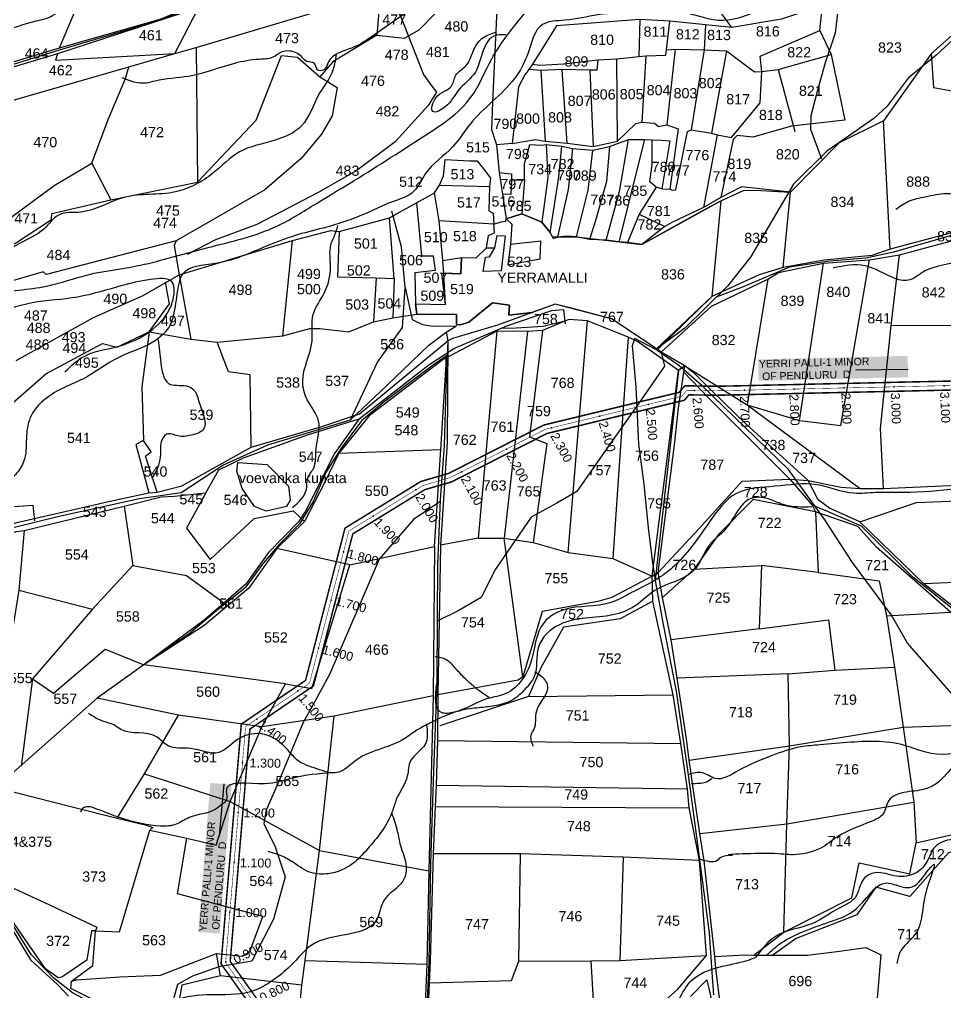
# Model space of a CAD drawing. Header units: inches. Extents: x 203261 to 228925, y 1594290 to 1605484.
# Drawn here: x 206068 to 207923, y 1597975 to 1599925 of the extents above; entities that cross this region are included whole.
import ezdxf
from ezdxf.enums import TextEntityAlignment as Align

# ---------------------------------------------------------------- set-up
doc = ezdxf.new("R2010")
doc.units = ezdxf.units.IN
doc.header["$MEASUREMENT"] = 0
doc.linetypes.add('HIDDEN2', pattern=[0.1875, 0.125, -0.0625])
for name, color, linetype in [('CANAL1', 7, 'Continuous'), ('CSMark', 72, 'Continuous'), ('PLOT NO', 7, 'Continuous'), ('PLOTS', 7, 'Continuous'), ('RE REMARKS', 7, 'Continuous'), ('ROADS', 1, 'Continuous'), ('STREAMS', 4, 'Continuous'), ('STRUCTURE', 5, 'Continuous')]:
    doc.layers.add(name, color=color, linetype=linetype)
doc.styles.add('FONT1', font='Arial')
doc.styles.get("Standard").update_dxf_attribs({"font": 'arial.ttf'})
doc.dimstyles.get("Standard").update_dxf_attribs({"dimtxt": 0.18, "dimasz": 0.18, "dimexe": 0.18, "dimexo": 0.0625, "dimgap": 0.09, "dimtad": 0, "dimtih": 1, "dimtoh": 1, "dimdec": 4, "dimzin": 0, "dimdsep": 46, "dimtxsty": 'Standard', "dimcen": 0.09, "dimadec": 0, "dimazin": 0, "dimtfac": 1, "dimtdec": 4, "dimtofl": 0, "dimtmove": 0, "dimatfit": 3, "dimfxl": 1, "dimtolj": 1, "dimtzin": 0, "dimarcsym": 0})

# ---------------------------------------------------------------- blocks, each defined once
blk = doc.blocks.new('JJJJ')
at = {"layer": 'STRUCTURE', "color": 5, "insert": (206594.9, 1597373), "char_height": 15, "width": 296.661, "attachment_point": 1, "rotation": 85.965, "bg_fill": 1, "box_fill_scale": 1.1, "bg_fill_color": 7, "bg_fill_true_color": 16777215, "bg_fill_transparency": 0}
blk.add_mtext('{\\f@Arial Unicode MS|b0|i0|c0|p34;\\C1;YERRI PALLI-1 MINOR \\P OF PENDLURU  D\\Ftxt|c0; }', dxfattribs=at)
at = {"layer": 'RE REMARKS', "color": 1}
blk.add_leader([(206641.5, 1597668.9), (206633.2, 1597564.2)], dimstyle='Standard', override={"dimasz": 50}, dxfattribs=at)

msp = doc.modelspace()

# ---------------------------------------------------------------- linework, layer by layer
at = {"layer": 'CANAL1', "color": 200, "linetype": 'ByBlock', "ltscale": 40, "const_width": 3}
for points in [[(206539.2, 1597183.7), (206554.1, 1597261.2), (206602.8, 1597848.5), (206471.8, 1598032.5), (206512.4, 1598513), (206641.1, 1598600.5), (206720.2, 1598905.8), (206872.3, 1598999.3), (206927.7, 1599015.4), (207118.9, 1599112.5), (207390, 1599178), (207400.8, 1599191.1), (207464, 1599190), (208046.8, 1599203)], [(206556.8, 1597180.3), (206571.9, 1597258.8), (206621.2, 1597853.5), (206490.2, 1598037.5), (206529.6, 1598503), (206656.9, 1598589.5), (206735.8, 1598894.2), (206879.7, 1598982.7), (206934.3, 1598998.6), (207125.1, 1599095.5), (207400, 1599162), (207409.2, 1599172.9), (207464, 1599172), (208047.2, 1599185)]]:
    msp.add_lwpolyline(points, dxfattribs=at)
at = {"layer": 'CANAL1', "color": 1, "linetype": 'HIDDEN2', "ltscale": 28, "const_width": 1}
msp.add_lwpolyline([(206548, 1597182), (206563, 1597260), (206612, 1597851), (206481, 1598035), (206521, 1598508), (206649, 1598595), (206728, 1598900), (206876, 1598991), (206931, 1599007), (207122, 1599104), (207395, 1599170), (207405, 1599182), (207464, 1599181), (208047, 1599194)], dxfattribs=at)
at = {"layer": 'CSMark', "color": 3, "linetype": 'Continuous'}
for p in [(207720.4, 1599186.7), (207820.3, 1599188.9), (207920.3, 1599191.2), (207420.4, 1599181.7), (207520.4, 1599182.3), (207620.4, 1599184.5), (207328, 1599153.8), (207230.8, 1599130.3), (207133.6, 1599106.8), (207043.5, 1599064.1), (206954.3, 1599018.8), (206861.9, 1598982.3), (206776.7, 1598929.9), (206717.3, 1598858.5), (206692.2, 1598761.7), (206667.1, 1598664.9), (206626, 1598579.4), (206543.3, 1598523.2), (206514.8, 1598435.2), (206506.4, 1598335.6), (206498, 1598236), (206489.6, 1598136.3), (206481.1, 1598036.7)]:
    msp.add_point(p, dxfattribs=at)
at = {"layer": 'PLOT NO'}
msp.add_lwpolyline([(206982.8, 1599447.6), (207003.4, 1599467.6), (207007.5, 1599492.3), (207019.6, 1599497.8), (207018.4, 1599514.7), (207033, 1599519.8), (207042.5, 1599521), (207042.9, 1599525.7), (207074.3, 1599535.8), (207114.4, 1599519.2), (207131.3, 1599498.5), (207137.2, 1599486), (207146, 1599488.8), (207184.3, 1599489.3), (207314.8, 1599474.5), (207473.1, 1599561.5), (207454.9, 1599369.7), (207344.3, 1599264.8), (207254, 1599325.2), (207141.1, 1599354.7), (207094.6, 1599337.8), (207048.5, 1599332.4), (207049.5, 1599352.3), (207015.4, 1599357.3), (206968.5, 1599318.4), (206951.9, 1599313), (206943.4, 1599313.7), (206943.8, 1599333.6), (206943.8, 1599333.6), (206864, 1599334.4), (206861.1, 1599355.6), (206921.8, 1599354), (206914.2, 1599417), (206952.1, 1599415.6), (206953.7, 1599448.2), (206982.8, 1599447.6)], dxfattribs=at)
at = {"layer": 'PLOTS'}
for points in [[(205942.3, 1600333), (205835.2, 1600129.9), (205820.2, 1600107.7), (205742.3, 1599965.6), (205666.4, 1599826.4), (205661.8, 1599815.4), (205607.5, 1599722.2), (205609.3, 1599669.5), (205725.5, 1599709.7), (205874.3, 1599746.7), (205980.3, 1599781.3), (206046.9, 1599837.7), (206148, 1599868.6), (206350, 1599926), (206399.9, 1599946.5), (206434.2, 1599958.3), (206660.1, 1600019.1), (206742.4, 1600042.9)], [(208208, 1600295.3), (208091.8, 1600168.1), (207951.7, 1600014), (207848.7, 1599961.2), (207704.6, 1599956.5), (207676.9, 1599953.1), (207594.7, 1599925.7), (207495.2, 1599909.3), (207442.2, 1599914.5), (207370.9, 1599921.8), (207310.9, 1599925.2), (207144, 1599912.4), (207095.9, 1599835.5), (207088.7, 1599824.9), (207080.2, 1599813.9), (207068, 1599790.1), (207055, 1599676.3), (207023.4, 1599673.8)], [(206148, 1599868.6), (206223.1, 1600045.2), (206237.1, 1600082.6), (206291.8, 1600139), (206328.4, 1600214.5)], [(206755.4, 1600030.1), (206660, 1600005.8), (206426.6, 1599948.8), (206144.3, 1599856.6), (206044.1, 1599826.2), (205983.7, 1599774.6), (205927.5, 1599753.3)], [(207495.2, 1599909.3), (207400.9, 1600038.3)], [(206791.2, 1599980.4), (206784.2, 1599893.6), (206839.2, 1599887.7), (206868.5, 1599904.6), (206933.3, 1599971.3), (206897.7, 1599994), (206887.3, 1599967.2), (206874.6, 1599964.4)], [(207025.7, 1599986.7), (207023.4, 1599931.1), (207015.8, 1599759.6), (207013.9, 1599704.6), (207023.4, 1599673.8), (207028.8, 1599618.3), (207035.8, 1599575.2), (207042.9, 1599525.7), (207054.3, 1599514.7), (207051.6, 1599474.1), (207046.7, 1599433.7), (207111.5, 1599445.3), (207112.5, 1599480.7), (207051.6, 1599474.1)], [(206043.8, 1599760.2), (206287.3, 1599830.5), (206379.1, 1599856.9), (206422.3, 1599869), (206687.2, 1599948.1), (206791.2, 1599980.4)], [(206144.3, 1599856.6), (206140.5, 1599843.6), (206379.1, 1599856.9), (206426.6, 1599948.8)], [(207055, 1599676.3), (207102.1, 1599684.4), (207121, 1599681.5), (207165, 1599677.4), (207217.4, 1599670.7), (207266, 1599681.5), (207303.1, 1599716.8), (207314.8, 1599719.2), (207340.5, 1599717.4), (207348.3, 1599711), (207364.8, 1599714.1), (207387.9, 1599706.1), (207370.7, 1599585.4), (207376.1, 1599582.8), (207382.8, 1599583.5), (207406.1, 1599700.7), (207413.8, 1599704.2), (207454.4, 1599697.1), (207465.5, 1599694.2), (207494.3, 1599688.4), (207552.3, 1599757.9), (207555.4, 1599820.7), (207552.3, 1599851.4), (207671.5, 1599903.1), (207676.9, 1599953.1)], [(207095.9, 1599835.5), (207110.3, 1599833.3), (207158.3, 1599836.1), (207226.6, 1599844.1), (207265.1, 1599846.2), (207308.8, 1599850.7), (207322.9, 1599852.3), (207362.7, 1599853.5), (207364, 1599864.6), (207370.9, 1599921.8)], [(207310.9, 1599925.2), (207308.8, 1599850.7)], [(207442.2, 1599914.5), (207439.7, 1599864.1), (207413.8, 1599704.2)], [(206784.2, 1599893.6), (206695.5, 1599840.3), (206670, 1599810.3)], [(207937.5, 1599894.7), (207894.3, 1599856), (207799.2, 1599721.9), (207710.3, 1599678.1), (207612.7, 1599579), (207514.4, 1599590), (207473.1, 1599568.4), (207438.7, 1599548.6), (207375.3, 1599518.4), (207361.2, 1599510.5), (207314.8, 1599474.5), (207286.3, 1599478.5), (207269.1, 1599479.2), (207243.7, 1599482.6), (207210.1, 1599484.3), (207184.3, 1599489.3), (207165.1, 1599491.2), (207146, 1599488.8), (207135.6, 1599489.7), (207131.3, 1599498.5), (207114.4, 1599519.2), (207074.3, 1599535.8), (207042.9, 1599525.7)], [(207671.5, 1599903.1), (207694.2, 1599855), (207721.4, 1599723.2), (207615, 1599711.6), (207537.4, 1599689.3), (207505.6, 1599692.6), (207497.8, 1599684.6), (207473.1, 1599568.4)], [(206422.3, 1599869), (206425, 1599599.2)], [(206212.8, 1599636.9), (206251.2, 1599563.6), (206425, 1599599.2), (206542.4, 1599723.1), (206592.8, 1599853.2), (206624.9, 1599849.3), (206670, 1599810.3), (206704.5, 1599788.6), (206694.8, 1599732.3), (206673.1, 1599695), (206632.2, 1599646.6), (206559.5, 1599584), (206382, 1599481.5), (206121.5, 1599414.3), (206115.2, 1599419.5), (205950.3, 1599371.5), (205935, 1599387.5), (205929.3, 1599406.4), (205958.7, 1599496.9), (205946.3, 1599501.5)], [(207322.9, 1599852.3), (207314.8, 1599719.2)], [(207364, 1599864.6), (207381.6, 1599865.5), (207439.7, 1599864.1), (207484.2, 1599862), (207540.9, 1599820.5), (207555.4, 1599820.7), (207587.9, 1599824.6), (207694.2, 1599855)], [(207381.6, 1599865.5), (207364.8, 1599714.1)], [(207484.2, 1599862), (207454.4, 1599697.1)], [(207894.3, 1599856), (207899.1, 1599788.7), (207936, 1599782.1), (207945.4, 1599500.5)], [(205932.7, 1599441.4), (206137.4, 1599592.5), (206212.8, 1599636.9), (206245.8, 1599724.4), (206280.5, 1599806.8), (206287.3, 1599830.5)], [(207226.6, 1599844.1), (207224.4, 1599823.9), (207210.6, 1599823.9), (207155.4, 1599824.9), (207112.4, 1599823.2), (207088.7, 1599824.9)], [(207266, 1599681.5), (207265.1, 1599846.2)], [(207112.4, 1599823.2), (207121, 1599681.5)], [(207165, 1599677.4), (207155.4, 1599824.9)], [(207210.6, 1599823.9), (207217.4, 1599670.7)], [(207587.9, 1599824.6), (207621.5, 1599700.8)], [(207812.2, 1599464.7), (207799.2, 1599721.9)], [(207465.5, 1599694.2), (207438.7, 1599548.6)], [(207054, 1599603.5), (207079.5, 1599604.1), (207079.9, 1599635.8), (207090.6, 1599674.5), (207113.4, 1599673.5), (207123.4, 1599674.8), (207154.5, 1599671.4), (207176, 1599666.7), (207216.7, 1599663.3), (207249.9, 1599670.8), (207288, 1599684.6), (207320.5, 1599684.3), (207335.8, 1599684.2), (207354, 1599683.5), (207371.2, 1599682.2), (207354.7, 1599585.6), (207370.7, 1599585.4)], [(207123.4, 1599674.8), (207126.6, 1599608.6), (207114.4, 1599519.2)], [(207243.7, 1599482.6), (207270.2, 1599580.3), (207288, 1599684.6)], [(207320.5, 1599684.3), (207269.1, 1599479.2)], [(207354.7, 1599585.6), (207343.5, 1599589.2), (207330.6, 1599599.9), (207335.3, 1599634.6), (207335.8, 1599684.2)], [(207131.3, 1599498.5), (207148.4, 1599608.9), (207154.5, 1599671.4)], [(207176, 1599666.7), (207167.3, 1599584.2), (207146, 1599488.8)], [(207184.3, 1599489.3), (207207.7, 1599583.1), (207216.7, 1599663.3)], [(207249.9, 1599670.8), (207243.8, 1599600.4), (207222.8, 1599524.2), (207210.1, 1599484.3)], [(206061.2, 1599241.4), (206216.3, 1599327.6), (206315.5, 1599371.9), (206388.2, 1599413.1), (206615.2, 1599482.4), (206691.5, 1599502.3), (206708.6, 1599500), (206809.3, 1599527.3), (206829.7, 1599538.8), (206863.3, 1599557.8), (206899.2, 1599577.5), (206909.5, 1599593.2), (206917.4, 1599611.9), (206921.1, 1599644.4), (206970.4, 1599641.7), (206984.9, 1599641.7), (207002.6, 1599619.9), (207011.4, 1599606.8), (207009.7, 1599590.7), (207008.4, 1599541.8), (207017, 1599536.9), (207018.4, 1599514.7), (207033, 1599519.8), (207042.5, 1599521), (207042.9, 1599525.7)], [(207028.8, 1599618.3), (207046.7, 1599616.7), (207053.7, 1599616), (207054, 1599603.5), (207052.3, 1599574.7), (207035.8, 1599575.2)], [(207079.5, 1599604.1), (207074.3, 1599535.8)], [(206861.1, 1599355.6), (206921.8, 1599354), (206918.5, 1599416.6), (206916, 1599442.2), (206908.7, 1599521.6), (206899.2, 1599577.5)], [(206909.5, 1599593.2), (207009.7, 1599590.7)], [(207343.5, 1599589.2), (207309.6, 1599534.9), (207286.3, 1599478.5)], [(207314.8, 1599474.5), (207368.3, 1599504), (207436.9, 1599542.3), (207473.1, 1599561.5), (207518.9, 1599582.6), (207530.8, 1599582.8), (207553.1, 1599582.5), (207612.7, 1599579)], [(207597.9, 1599428.4), (207612.7, 1599579)], [(205929.3, 1599406.4), (206062.3, 1599478.1), (206132.3, 1599524.2), (206132.9, 1599536.3), (206251.2, 1599563.6)], [(206863.3, 1599557.8), (206873.4, 1599451.5), (206897, 1599451.4), (206900.9, 1599421.8), (206859.8, 1599417.4), (206861.1, 1599355.6), (206864, 1599334.4)], [(207473.1, 1599561.5), (207454.9, 1599369.7)], [(206708.6, 1599500), (206705.2, 1599409.2), (206782.5, 1599407.5), (206818.6, 1599406), (206809.3, 1599527.3)], [(207018.4, 1599514.7), (206908.7, 1599521.6)], [(207309.6, 1599534.9), (207361.2, 1599510.5)], [(208408.7, 1599519.7), (208307.3, 1599523.6), (208201.4, 1599522.7), (208063.5, 1599513.4), (207945.4, 1599500.5), (207812.2, 1599464.7), (207776, 1599452.4), (207680.5, 1599443), (207597.9, 1599428.4), (207550.2, 1599413.7), (207454.9, 1599369.7), (207344.1, 1599261.9)], [(206953.7, 1599448.2), (206982.8, 1599447.6), (207003.4, 1599467.6), (207007.5, 1599492.3), (207019.6, 1599497.8), (207018.4, 1599514.7)], [(207353.3, 1599258.4), (207454.7, 1599350.6), (207567.3, 1599405), (207588.6, 1599417.9), (207678.7, 1599436.9), (207770.7, 1599443.7), (207830.9, 1599453.4), (207975.1, 1599492.3), (208078.6, 1599503.8), (208202.9, 1599513.5), (208309.7, 1599513.6), (208444.9, 1599505.6)], [(206382, 1599481.5), (206378, 1599472), (206388.2, 1599413.1), (206411.2, 1599284.5), (206463.8, 1599278.6), (206595.9, 1599291.3), (206650, 1599305.6), (206669.6, 1599305.6), (206727.6, 1599299.4), (206777.2, 1599319.5), (206816.3, 1599327), (206864, 1599334.4), (206943.8, 1599333.6), (206943.4, 1599313.7), (206951.9, 1599313), (206968.5, 1599318.4), (207015.4, 1599357.3), (207049.5, 1599352.3), (207048.5, 1599332.4), (207097, 1599338)], [(206595.9, 1599291.3), (206615.2, 1599482.4)], [(207003.4, 1599467.6), (207020.5, 1599467.7), (207025.1, 1599492.2), (207041.1, 1599491.7), (207032.9, 1599421.5), (206997.3, 1599420.1), (207001.9, 1599448.7), (207009.9, 1599449.2), (207020.5, 1599467.7)], [(207975.1, 1599492.3), (207959.6, 1599311), (207814.4, 1599312)], [(206916, 1599442.2), (206953.7, 1599448.2), (206952.1, 1599415.6), (206918.5, 1599416.6)], [(207401, 1599231), (207526.1, 1599152.8), (207630.7, 1599121.4), (207713.9, 1599111.2), (207770.7, 1599443.7)], [(207799, 1598985.4), (207793, 1599105.4), (207814.4, 1599312), (207830.9, 1599453.4)], [(207630.7, 1599121.4), (207678.7, 1599436.9)], [(206782.5, 1599407.5), (206777.2, 1599319.5)], [(206818.6, 1599406), (206816.3, 1599327)], [(207567.3, 1599405), (207526.1, 1599152.8)], [(205908.7, 1599385.6), (205907.6, 1599364.8), (205885.7, 1599297.9), (205878.9, 1599256.5), (205876.4, 1599244.4), (205875.7, 1599160.9), (205939.3, 1599145.4), (206021.2, 1599128.3), (206120.7, 1599214.8), (206234.6, 1599276.1), (206263, 1599268.4), (206327.9, 1599299.2), (206368.5, 1599355.4), (206365.2, 1599372.8), (206360.4, 1599398.8)], [(205523.5, 1598688.5), (205684.7, 1598757.2), (205742.6, 1598780.4), (205866.2, 1598821.7), (206030.7, 1598885.9), (206061.5, 1598898.9), (206077.3, 1598901), (206278, 1598949.5), (206351.9, 1598968.2), (206378.1, 1598970.1), (206441.5, 1598976.7), (206467.6, 1599022.8), (206516.5, 1599046.6), (206645.3, 1599092.5), (206748.5, 1599124.9), (206888.3, 1599233), (206938.5, 1599265.6), (207044.2, 1599311.2), (207134.5, 1599341.6), (207158.1, 1599343.6), (207161.1, 1599315.3)], [(207472.9, 1597942.5), (207463.4, 1598023.9), (207461.4, 1598047.4), (207439.5, 1598239.2), (207431.2, 1598293.7), (207417.1, 1598389.1), (207409.5, 1598441), (207404.2, 1598483.4), (207385.7, 1598605.2), (207373.7, 1598682.2), (207356.6, 1598767), (207347.3, 1598816.5), (207380.5, 1599072.8), (207388.5, 1599146.7), (207401, 1599231), (207353.3, 1599258.4), (207333.6, 1599272.4), (207254, 1599325.2), (207176.9, 1599345.6), (207141.1, 1599354.7), (207025.5, 1599312.6), (206935.4, 1599285.7), (206926.3, 1599280.8), (206925, 1599077.2), (206911.5, 1598871.4), (206906.5, 1598571.8), (206905.2, 1598480.1), (206902.9, 1598389.7), (206900.7, 1598347.7), (206896.8, 1598252.8), (206891, 1598038.3), (206882.5, 1597858.2)], [(207294, 1597899.7), (207386.5, 1597981.1), (207444.4, 1598049.2), (207430.2, 1598239.8), (207409.8, 1598345.1), (207406.5, 1598382.4), (207392.9, 1598474.4), (207377.5, 1598571.8), (207337.2, 1598759.1), (207335.3, 1598809.4), (207388.3, 1599221.9), (207306.3, 1599279.8), (207287.5, 1599288.4), (207205.7, 1599321.5), (207168.5, 1599323.7), (207116, 1599302.1), (207085.7, 1599299.6), (207024.6, 1599300.8), (206916.8, 1599243.5), (206768.4, 1599130.5), (206707.5, 1599055.7), (206679.4, 1598996.8), (206638.8, 1598919.3), (206583.3, 1598864.9), (206527.3, 1598785.5), (206438.1, 1598710.8), (206317.4, 1598631.6), (206223.8, 1598564.8), (206020.3, 1598386.1)], [(207167.1, 1598856.8), (207205.7, 1599321.5)], [(207160.5, 1599320.4), (207117.5, 1599310), (207052.5, 1599305.7), (207033.6, 1599306.4)], [(207116, 1599302.1), (207089.8, 1599088.8), (207124.8, 1599075.5), (207097, 1598877.2)], [(206327.9, 1599299.2), (206313.1, 1599188.8), (206316.8, 1599081.5), (206300.8, 1599073.6), (206326.9, 1598976.2)], [(206327.9, 1599299.2), (206411.2, 1599284.5)], [(207024.6, 1599300.8), (206987.1, 1598885.7), (206911.5, 1598871.4)], [(207085.7, 1599299.6), (207039.2, 1598885.4)], [(207287.5, 1599288.4), (207268.6, 1599022.1), (207257.1, 1598845.1)], [(205526.3, 1598704.7), (205674.2, 1598768), (205752.5, 1598797.2), (206018.4, 1598902.7), (206062.5, 1598917.2), (206249.7, 1598959.8), (206326.9, 1598976.2), (206343.9, 1598977.6), (206393.6, 1598990.6), (206532.2, 1599068.2), (206673.6, 1599109.6), (206748.9, 1599134.8), (206926.3, 1599280.8)], [(206532.2, 1599068.2), (206530.1, 1599212.9), (206487, 1599219), (206463.8, 1599278.6)], [(206172.1, 1597997.7), (206214.8, 1598029.3), (206220.2, 1598098.8), (206268.1, 1598096.8), (206328.9, 1598300.1), (206403.2, 1598284.4), (206462, 1598270.2), (206489.8, 1598358.1), (206553.6, 1598507.2), (206601.2, 1598593.6), (206653.7, 1598584.1), (206729.7, 1598832.1), (206899.5, 1598869.1), (206912, 1599063), (206923.1, 1599233.8), (206922.7, 1599248.9)], [(208660.9, 1598250), (208606.9, 1598295.9), (208470.1, 1598392), (208357.6, 1598462.2), (208262.5, 1598509.9), (208226.8, 1598530), (208039.7, 1598670.5), (207879.6, 1598794.1), (207751.4, 1598918.2), (207690.9, 1598945.8), (207668.1, 1598962.2), (207648.1, 1599001.4), (207524.4, 1599113.3), (207455.3, 1599180.8), (207421.3, 1599214.7), (207401, 1599231)], [(206987.1, 1598885.7), (207039.2, 1598885.4), (207097, 1598877.2), (207167.1, 1598856.8), (207257.1, 1598845.1), (207335.3, 1598809.4), (207347.3, 1598816.5), (207428.8, 1598904.6), (207515.7, 1599000.1), (207611.6, 1599003.8), (207449.3, 1599166.5), (207397.5, 1599219.5)], [(207526.1, 1599152.8), (207752.5, 1598985.5)], [(206748.5, 1599124.9), (206699, 1599055.4), (206641.1, 1598940), (206626.9, 1598918.3), (206567.2, 1598857.1), (206521.4, 1598793.2), (206438.2, 1598721.4), (206317.4, 1598631.6)], [(206343.9, 1598977.6), (206320.2, 1599050.3), (206331.7, 1599058.7), (206316.8, 1599081.5)], [(205526.3, 1598704.7), (205599, 1598769.2), (205673.9, 1598838.4), (205747.4, 1598911.9), (205832.5, 1598964.3), (205891.1, 1599016.7), (205929.3, 1599065.6), (206037.2, 1599032.6), (206047.6, 1598948.1), (206094.9, 1598951.7), (206098.2, 1598920.6)], [(206707.5, 1599055.7), (206912, 1599063)], [(207611.6, 1599003.8), (207648.1, 1599001.4), (207714.5, 1598987.7), (207752.5, 1598985.5), (207799, 1598985.4), (207990.9, 1598994.1), (208096.4, 1598998.3), (208159.5, 1599038.5), (208282.4, 1599035.6), (208462.9, 1599032.7)], [(207611.6, 1599003.8), (207656, 1598951.6), (207662.7, 1598938.6), (207668.3, 1598816.8), (207554.8, 1598831.1), (207549.9, 1598703.9), (207688.8, 1598722.2)], [(207751.4, 1598918.2), (207865.4, 1598956.8), (208096.4, 1598966.6), (208223.7, 1598995.5), (208473.2, 1598954.8)], [(206441.5, 1598976.7), (206402.4, 1598905.6), (206450.3, 1598843), (206537.9, 1598925.3), (206616.5, 1598940.3), (206638.8, 1598919.3)], [(207662.7, 1598938.6), (207537.7, 1598963), (207467.9, 1598892.5), (207419.6, 1598823.2), (207356.6, 1598767)], [(206278, 1598949.5), (206295, 1598830.7), (206402.7, 1598810.9), (206489.2, 1598747.6)], [(207409.5, 1598441), (207610.9, 1598469.3), (207838.3, 1598506.7), (208212.7, 1598520.5), (208039.2, 1598657), (207933.6, 1598737.1), (207785.2, 1598867.5), (207747.9, 1598908.7), (207662.7, 1598938.6)], [(206077.3, 1598901), (206067, 1598781.1), (206044, 1598640), (206020.3, 1598386.1)], [(207076.3, 1598607.7), (207039.2, 1598885.4)], [(206729.7, 1598832.1), (206583.3, 1598864.9)], [(206899.5, 1598869.1), (206896.6, 1598569.9), (206888, 1598218.6), (206884.4, 1598032.1), (206876, 1597839.6), (206870.6, 1597749.4), (206859.4, 1597739.1), (206746.8, 1597743.2), (206715.6, 1597747.9), (206621.8, 1597755.4)], [(206295, 1598830.7), (206214.6, 1598743.2), (206094, 1598603.7), (206071.5, 1598428.8)], [(207419.6, 1598823.2), (207554.8, 1598831.1)], [(207668.3, 1598816.8), (207790.5, 1598800.4), (207804.9, 1598730), (207821.2, 1598627.2), (207838.3, 1598506.7), (207859.7, 1598356.3), (207864.8, 1598274.9)], [(208472.5, 1598821.1), (208223.9, 1598809), (207879.6, 1598794.1)], [(207335.3, 1598809.4), (207254.5, 1598766.4), (207227, 1598758.5), (207115, 1598738.9), (207076.3, 1598607.7), (207067.1, 1598600.9)], [(206067, 1598781.1), (206214.6, 1598743.2)], [(207337.2, 1598759.1), (207271.3, 1598724.3), (207158.2, 1598707.5), (207112.7, 1598625.7), (207087.9, 1598568.1), (206910.2, 1598509.4)], [(207804.9, 1598730), (207933.6, 1598737.1)], [(207688.8, 1598722.2), (207701.3, 1598621.2)], [(207549.9, 1598703.9), (207373.7, 1598682.2)], [(206094, 1598603.7), (206136, 1598574.8), (206239.4, 1598663.2), (206317.4, 1598631.6)], [(206601.2, 1598593.6), (206317.4, 1598631.6)], [(206317.4, 1598631.6), (206317.4, 1598631.6)], [(207599.1, 1598095.9), (207605.1, 1598313.2), (207610.9, 1598469.3), (207608.2, 1598613.7), (207701.3, 1598621.2), (207821.2, 1598627.2)], [(207067.1, 1598600.9), (206906.5, 1598571.8)], [(207608.2, 1598613.7), (207385.7, 1598605.2)], [(206553.6, 1598507.2), (206386.9, 1598530.8), (206223.8, 1598564.8)], [(206896.6, 1598569.9), (206698.4, 1598528.6), (206553.6, 1598507.2)], [(207087.9, 1598568.1), (207377.5, 1598571.8)], [(206263.7, 1598324.4), (206318.4, 1598413.2), (206386.9, 1598530.8)], [(206618.8, 1597726.6), (206621.8, 1597755.4), (206622, 1597862.3), (206633.8, 1597990.1), (206640.4, 1598039.3), (206669, 1598259.8), (206698.4, 1598528.6)], [(207461.4, 1598047.4), (207521.5, 1598050.7), (207539.1, 1598050.1), (207599.1, 1598095.9), (207735.7, 1598164.8), (207750.5, 1598235), (207851.9, 1598213.2), (207864.8, 1598274.9), (208024.9, 1598312.1), (208074.1, 1598352.6), (208115.8, 1598470.9), (208211.3, 1598511.9), (208212.7, 1598520.5)], [(206905.2, 1598480.1), (207392.9, 1598474.4)], [(206318.4, 1598413.2), (206489.8, 1598358.1), (206669, 1598259.8), (206888, 1598218.6)], [(206020.3, 1598386.1), (206173.4, 1598347.3), (206263.7, 1598324.4), (206322.3, 1598310.4), (206335.3, 1598305.9), (206328.9, 1598300.1)], [(207406.5, 1598382.4), (206902.9, 1598389.7)], [(206900.7, 1598347.7), (207409.8, 1598345.1)], [(207431.2, 1598293.7), (207605.1, 1598313.2), (207859.7, 1598356.3)], [(208044.1, 1598288.9), (207929.2, 1598255.2), (207851.5, 1598167.7), (207783.9, 1598186.5), (207745.5, 1598130.7), (207623.9, 1598083), (207575.2, 1598048.3)], [(206265.1, 1597936.3), (206176.2, 1597980.4), (206171.1, 1597983.2), (206172.1, 1597997.7), (206182.1, 1598000.6), (206269.1, 1598006.5), (206350.5, 1598009.7), (206463, 1598053.1), (206514, 1598048), (206529.7, 1598057.1), (206555.7, 1598127.5), (206384.3, 1598172.6), (206403.2, 1598284.4)], [(207430.2, 1598239.8), (207277.3, 1598246), (207071.9, 1598252.9), (206896.8, 1598252.8)], [(207068.7, 1598038.2), (207071.9, 1598252.9)], [(207277.3, 1598246), (207270.8, 1598039.5)], [(206041.5, 1598190.7), (206126.5, 1598151.3), (206222.8, 1598105.9), (206220.2, 1598098.8), (206212.5, 1598098.5), (206203, 1598039.9), (206153, 1598005.8), (206145.8, 1598004.4), (206119.9, 1598022.7), (206040.9, 1598137.6)], [(206023.1, 1598150.1), (206089.8, 1598040.8), (206144.6, 1597990.4), (206166.1, 1597968)], [(207539.1, 1598050.1), (207646.9, 1598049.9), (207710.8, 1598057.9), (207763.7, 1598065.1), (207793.8, 1598050.4), (207780.9, 1597899.9), (207790.1, 1597773.5), (207792, 1597662.4), (207780.8, 1597577.1), (207771.2, 1597548.7), (207723.4, 1597405.8), (207670.8, 1597420.9)], [(206633.8, 1597990.1), (206470.9, 1598008.8), (206463, 1598053.1)], [(206640.4, 1598039.3), (206884.4, 1598032.1)], [(207212.9, 1598038.3), (207220.4, 1597901.9), (207208.8, 1597880.2), (206882.5, 1597858.2)], [(206889.1, 1597994.4), (207054, 1597998.9), (207068.7, 1598038.2), (207212.9, 1598038.3), (207270.8, 1598039.5), (207444.4, 1598049.2)], [(206470.9, 1598008.8), (206393, 1597989.6), (206370.7, 1597863.8)], [(207412.4, 1597967), (207444.9, 1598000.2), (207459, 1597939)]]:
    msp.add_lwpolyline(points, dxfattribs=at)
at = {"layer": 'ROADS'}
for points in [[(207700.5, 1600184.4), (207697.6, 1600036.1), (207708.7, 1599955.2), (207702.3, 1599897.9), (207682.1, 1599838.2), (207666.5, 1599780.5), (207653.5, 1599732), (207652.5, 1599705.3), (207675, 1599645.8)], [(206045.6, 1599832.3), (206148.2, 1599864.2), (206324.7, 1599916.6), (206443.8, 1599957.6), (206653.7, 1600010.1), (206788, 1600045.8)], [(206814.7, 1599975.1), (206877.5, 1599814.8), (206892.1, 1599793.9), (206903.8, 1599779.5), (206886.5, 1599752.9), (206820.5, 1599680.1), (206743.9, 1599622.8), (206668, 1599578.9), (206543.7, 1599514.1), (206460.9, 1599483.2), (206404, 1599454.3)], [(207948.1, 1599893.6), (207904.3, 1599853.5), (207848.6, 1599807.7), (207806.5, 1599751.7), (207779.6, 1599726.6), (207729.1, 1599691), (207685.3, 1599661.1), (207618.8, 1599595), (207532.7, 1599448.6), (207486.7, 1599391), (207400.8, 1599306.7), (207342.8, 1599263.7), (207300.9, 1599285.9), (207295.2, 1599271.2), (207302.9, 1599189), (207308.4, 1599074.1), (207318.9, 1598994.1), (207327.8, 1598906.3), (207336.1, 1598836.5), (207342.3, 1598796.5), (207357.4, 1598712.6), (207383.7, 1598579.3), (207407.2, 1598416.2), (207425, 1598281.8), (207450.1, 1598094.8), (207455.2, 1598015.3), (207458.7, 1597970.3)], [(206731, 1599122.7), (206785.4, 1599238.5), (206835.1, 1599307.6), (206840.6, 1599388.2), (206833.1, 1599469.8), (206813.7, 1599540.7)], [(208447.6, 1599512.6), (208362.3, 1599516.3), (208235.3, 1599517.4), (208127.5, 1599513.7), (208046.4, 1599507), (207941.8, 1599494.4), (207819.4, 1599459), (207763.5, 1599447), (207690.6, 1599440.9), (207610.8, 1599429), (207517.6, 1599389.5), (207463.6, 1599368.4)], [(206840.6, 1599388.2), (206855, 1599324.2), (206875.6, 1599313.7), (206896.3, 1599310.5), (206943.5, 1599311.5)], [(205170.7, 1598636.8), (205184.9, 1598659.6), (205246.6, 1598657.3), (205344.5, 1598663.4), (205489.4, 1598690.6), (205574, 1598715.1), (205725.5, 1598782.6), (205886.3, 1598840.9), (206049.9, 1598905.7), (206150, 1598930.7), (206308.2, 1598965.2), (206391.8, 1598977.2), (206475.7, 1599032.2), (206565.7, 1599072.5), (206731, 1599122.7), (206803.7, 1599191.6), (206887.9, 1599272.2), (206923.2, 1599298.3), (206943.5, 1599311.5)], [(206923.2, 1599298.3), (206926.3, 1599280.8), (206922.2, 1599185.9), (206918.7, 1599071.3), (206910.6, 1598962.2), (206905.5, 1598832.1), (206905, 1598727.1), (206904, 1598594.2), (206897.3, 1598418.5), (206891.2, 1598234.2), (206887.9, 1598035), (206882.9, 1597912.9)], [(208472.8, 1597408.9), (208373.9, 1597612.4), (208350.4, 1597747.8), (208288.6, 1597837.2), (208207.9, 1598001.5), (208132.5, 1598169.8), (208076.2, 1598296.6), (208018.2, 1598439.3), (207937.3, 1598572.6), (207847.2, 1598675.3), (207815.4, 1598731), (207737.2, 1598836.9), (207681.5, 1598922.3), (207608.5, 1599023.1), (207434.8, 1599191.8), (207388.9, 1599231.6), (207342.8, 1599263.7)], [(206925.3, 1599252.4), (206895, 1599230.8), (206798.4, 1599159.1), (206753.3, 1599120.6), (206712.2, 1599066), (206682.6, 1599018.4), (206656.7, 1598959.1), (206629, 1598914.6), (206589.1, 1598873.8), (206556.6, 1598836.3), (206520.2, 1598786.2), (206463, 1598739.9), (206408.3, 1598693.9), (206320, 1598634.6)], [(207353.3, 1599258.4), (207360.6, 1599230.6), (207308.6, 1599156.5), (207230.7, 1599045.6), (207184.6, 1598979.1), (207144.6, 1598955.6), (207093.2, 1598927.6), (207021.9, 1598823.6), (206993.1, 1598767), (206947.2, 1598740), (206905, 1598719.1)], [(207401, 1599231), (207388.3, 1599221.9), (207341.6, 1598801.4)], [(206910.2, 1598958.3), (206857.6, 1598922.8), (206788.4, 1598843.6), (206756.9, 1598768.7), (206689, 1598612.1), (206655.6, 1598550.7), (206636.2, 1598516), (206584.6, 1598390.5), (206562.2, 1598340.4), (206557.6, 1598313.6), (206580.4, 1598267.2), (206600.6, 1598206.7), (206576.6, 1598121.9), (206533.6, 1598038), (206467.1, 1598026.2), (206414.8, 1598007.5), (206384.3, 1597991.2), (206369, 1597935.4), (206348.7, 1597889.5), (206343, 1597877.1)], [(208676, 1598230.9), (208613.8, 1598279), (208429.1, 1598413.2), (208247.3, 1598509.3), (208110.2, 1598611.1), (207950.6, 1598733.6), (207856.8, 1598808.8), (207754.9, 1598909.6), (207681.9, 1598941.4), (207656, 1598951.6)], [(206288.3, 1597913.6), (206174.2, 1597974.6), (206137.1, 1598004.1), (206091.4, 1598051.2), (206028.4, 1598151.7), (206008.4, 1598157.5), (205945.6, 1598148.6), (205921.3, 1598142), (205803.6, 1598204), (205698.8, 1598283.5), (205613.4, 1598363.3), (205573.6, 1598413), (205526.5, 1598507.9), (205513.4, 1598614.2), (205519.8, 1598699.9)]]:
    msp.add_lwpolyline(points, dxfattribs=at)
at = {"layer": 'STREAMS'}
msp.add_lwpolyline([(206539.1, 1598948.8), (206513.9, 1598985.1), (206503.7, 1599020), (206505.5, 1599037.5), (206564.3, 1599033.2), (206606.8, 1598989.8), (206610.6, 1598961.6), (206603.2, 1598949), (206562, 1598939.9), (206539.1, 1598948.8)], dxfattribs=at)
for points in [[(203972.7, 1598365.9), (204022.7, 1598368.2), (204062.4, 1598389.4), (204121, 1598402.1), (204164.3, 1598419), (204245.5, 1598437.7), (204326.7, 1598461.3), (204363.4, 1598511.8), (204433.9, 1598606.4), (204471.9, 1598690.4), (204509.3, 1598773.2), (204534.5, 1598834.9), (204568.8, 1598890.3), (204602.5, 1598931.7), (204669.7, 1598986.4), (204726.7, 1599017), (204798.2, 1599071.7), (204872, 1599095.9), (204955, 1599104.2), (205055.7, 1599115), (205131.3, 1599106.8), (205208, 1599125.2), (205275.8, 1599182.3), (205322.3, 1599207.8), (205358.9, 1599230.3), (205430.9, 1599241.1), (205512.1, 1599259.8), (205603.6, 1599273.5), (205676.2, 1599283.7), (205732.4, 1599301.9), (205836.5, 1599347.5), (205929.8, 1599349.8), (206011.6, 1599373.3), (206122.6, 1599390.7), (206205.7, 1599413.7), (206302.7, 1599431.1), (206366.2, 1599446.8), (206445.9, 1599468.1), (206583.9, 1599511.1), (206662.1, 1599556), (206729.3, 1599596.6), (206876, 1599689.8), (206972.6, 1599769.4), (207014.2, 1599846.1), (207071.3, 1599926.7), (207095.8, 1599952.8), (207151.3, 1599980.7), (207234.4, 1600006.7), (207325.3, 1600018.7), (207399.1, 1600019.1), (207452.8, 1600019.6), (207498.6, 1600045.1), (207624, 1600076.7), (207713.8, 1600120.4), (207782.8, 1600164.1), (207825.6, 1600189), (207911.1, 1600227.2), (207942.2, 1600245.4), (208007, 1600269), (208022.9, 1600283.6)], [(208182.9, 1600292.6), (208157.2, 1600260.1), (208117.2, 1600219.1), (208014.2, 1600123.5), (207904.3, 1600040.6), (207853.5, 1600024.8), (207774.4, 1600006.6), (207720.4, 1599981), (207642.6, 1599966.5), (207551.3, 1599943.5), (207477.7, 1599922.9), (207398.1, 1599939), (207304, 1599939.7), (207226.8, 1599934.4), (207160.6, 1599923.5), (207115.8, 1599915), (207086.9, 1599858.2), (207059.8, 1599806.8), (206970.7, 1599715.4), (206935.7, 1599669.6), (206881.6, 1599616.4), (206858.3, 1599581), (206815.3, 1599559.7), (206756.5, 1599534.1), (206690.9, 1599511), (206633.3, 1599495.9), (206562, 1599470.7), (206460.8, 1599436.1), (206394.6, 1599414.8), (206383.5, 1599374.5), (206379.8, 1599350.6), (206369.9, 1599313.3), (206335.5, 1599278.5), (206266.8, 1599248), (206195, 1599204.6), (206163.1, 1599190), (206115.8, 1599161.3), (206091.9, 1599132), (206082, 1599091), (206078.2, 1599044.5), (206063.4, 1599017), (206037, 1598987.4), (206031.3, 1598936.6), (206041.1, 1598909.6), (206028.1, 1598870.5), (206009.7, 1598843), (205991.8, 1598789.8), (205974.6, 1598771.4), (205947.6, 1598773.3), (205921.9, 1598769.7), (205887.9, 1598721.1), (205876.2, 1598681.4), (205866.9, 1598641.6), (205841.1, 1598619.6), (205819.1, 1598629.5), (205786.6, 1598608.7), (205765.1, 1598588), (205718.5, 1598563.6), (205673.6, 1598560.3), (205614.7, 1598499.3), (205576.7, 1598489.6), (205542.9, 1598473.1)], [(206045.1, 1599904.8), (206101.3, 1599922.4), (206134.4, 1599933), (206168.2, 1599958.3), (206204.9, 1599966.5), (206248.7, 1600000), (206294.3, 1600059.6), (206309.2, 1600095.6), (206331.2, 1600145.1), (206360.3, 1600191.3), (206378.8, 1600236.2)], [(206879.6, 1599966), (206772.5, 1599889.8), (206733.3, 1599867.9), (206686.9, 1599840.1), (206678, 1599824.2), (206664.9, 1599824.2), (206658.4, 1599837.8), (206644.2, 1599840.8), (206635.3, 1599848.6), (206624, 1599857.5), (206593.8, 1599860), (206575.4, 1599849.3), (206548.6, 1599845.2), (206498.7, 1599837.1), (206406.7, 1599811.2), (206339.9, 1599801.7), (206322.1, 1599797.6), (206273.5, 1599808.4)], [(207042.4, 1599894.4), (207018.2, 1599891.7), (206992.8, 1599850.5), (206981.5, 1599819.8), (206947.1, 1599782.9), (206920.9, 1599749.9), (206896.4, 1599740.6), (206902.3, 1599768.2), (206933.9, 1599792.3), (206942.5, 1599813.7), (206962.8, 1599832.7), (206976.9, 1599861.4), (206994.5, 1599886.7), (207022.2, 1599899.9)], [(206702.3, 1599855.5), (206694.4, 1599819.4), (206669.7, 1599778.5), (206632.9, 1599711.8), (206580.4, 1599683.3), (206507.6, 1599659.1), (206455.7, 1599616.9), (206420.5, 1599594.4), (206380.5, 1599579.6), (206277.3, 1599568.5), (206190.2, 1599539), (206147.3, 1599533.7), (206116.8, 1599505.2), (206068.3, 1599476.5), (205991.9, 1599424.9), (205957.9, 1599405.3), (205917.9, 1599389.9), (205888.1, 1599406.1), (205898.4, 1599444.2), (205905.6, 1599465), (205905, 1599481.7), (205878.8, 1599499), (205837.2, 1599518.8), (205830.5, 1599560.7), (205825.8, 1599585.7), (205814, 1599614.3), (205796.8, 1599652.5)], [(208390.3, 1599774.7), (208314.4, 1599730.4), (208279.8, 1599694.6), (208249.1, 1599652.8), (208215.8, 1599627.6), (208167.8, 1599581.2), (208106.5, 1599528.3), (208101, 1599495.9), (208067, 1599454.1), (208027.1, 1599456.2), (207926.7, 1599434.5), (207881.4, 1599420.7), (207852.1, 1599403.5), (207791.7, 1599420.2), (207761.8, 1599431.6), (207697.9, 1599427.1)], [(207823.9, 1599544.8), (207849.4, 1599560.7), (207882.8, 1599570), (207925, 1599576.6), (207989.2, 1599570.4), (208060.8, 1599566.9), (208092.2, 1599552.8), (208113.6, 1599544.7)], [(206615.2, 1598947), (206642.8, 1598983.5), (206645.4, 1599005.8), (206656.9, 1599025.3), (206662.3, 1599064.3), (206667.1, 1599120.7), (206644.6, 1599163.2), (206635.4, 1599200.4), (206654.2, 1599281), (206656.4, 1599334), (206678.4, 1599376.5), (206691.1, 1599429.5), (206691.9, 1599473.3), (206701.3, 1599497.2), (206705.9, 1599512.5)], [(206158.6, 1599218.8), (206198.7, 1599250.6), (206262.5, 1599269.2), (206315.7, 1599290.9), (206362.1, 1599333.3), (206374.1, 1599358.3), (206373.6, 1599398.9), (206330.4, 1599404), (206272.8, 1599391.7), (206184.6, 1599368.8), (206093.2, 1599357.1), (205917.6, 1599298.7), (205858.2, 1599288.2), (205761.9, 1599289.7), (205684.3, 1599261.8), (205588.5, 1599243.2), (205507.2, 1599231.6), (205414.5, 1599188), (205381.6, 1599146.7), (205345.2, 1599098.1), (205271.9, 1599062), (205203.7, 1599049), (205168.6, 1599048.5), (205114.2, 1599040.5), (205050.2, 1599060), (205001.4, 1599058.8), (204927.5, 1599025.9), (204860.5, 1598984.8), (204817.2, 1598939.3), (204802.2, 1598911.2), (204752.6, 1598856.9), (204638.4, 1598777.5), (204595.8, 1598725.1), (204548.1, 1598695.2), (204505.5, 1598643.4), (204491.6, 1598609.1), (204467.8, 1598574.7), (204455.2, 1598549.2), (204422, 1598506.1), (204392.5, 1598479.9), (204333.4, 1598426.6), (204299.6, 1598409.2), (204259.5, 1598399.3), (204224.5, 1598380.6), (204200.7, 1598383.2), (204153.1, 1598357), (204086.8, 1598340.3), (204053.5, 1598306.7), (204054, 1598257.3), (204056.5, 1598225.4), (204069.5, 1598206.6), (204087, 1598179.7), (204101.9, 1598157.2), (204139.3, 1598065.9), (204172.4, 1598047.7), (204211.7, 1598013.2), (204226, 1597985.1), (204287.9, 1597958.1), (204312.8, 1597916.1), (204287.1, 1597881.8), (204284.5, 1597844.9), (204269.4, 1597800.6), (204257.4, 1597786.2), (204239.8, 1597753.8), (204228.5, 1597737.8), (204187.2, 1597732.9), (204149, 1597728.6), (204102.7, 1597712.5), (204039.5, 1597709.5), (203977.6, 1597713.4), (203923.2, 1597706.1)], [(206345.8, 1599284), (206351.3, 1599237.1), (206355.6, 1599213.9), (206366.8, 1599195.8), (206402.4, 1599190.7), (206418.1, 1599181.9), (206428, 1599157.5), (206436, 1599103.1), (206412.2, 1599091.9), (206385.3, 1599090.7), (206362.8, 1599093.9), (206352.1, 1599078.9), (206350.2, 1599048.9), (206333.2, 1599004)], [(208462.1, 1599019.8), (208420.7, 1599013.6), (208383.1, 1599015.1), (208353.7, 1599019), (208306.8, 1599007), (208260.6, 1599006.3), (208239.4, 1599012.1), (208182.8, 1598999.9), (208132.3, 1598994.9), (208072.4, 1598987.6), (208033.2, 1598988.5), (208030.6, 1598988.8), (207933.4, 1598983.5), (207824.6, 1598976.9), (207783.2, 1598977), (207739.8, 1598975.5), (207665.7, 1598992.7), (207581.5, 1598989.6), (207504.4, 1598975.2), (207449.1, 1598916.4), (207376.1, 1598826.7), (207348.1, 1598805.4), (207293.1, 1598775.9), (207251.1, 1598756), (207158.9, 1598742.1), (207119.6, 1598717.5), (207091.2, 1598633.1), (207074.6, 1598601.4), (207042.4, 1598574.1), (207005.6, 1598564), (206939.3, 1598536.7), (206913.5, 1598536), (206904, 1598594.2)], [(207655.6, 1598948.2), (207598.1, 1598952.8), (207568, 1598964.4), (207531.7, 1598964.4), (207511.3, 1598946.4), (207482, 1598903.1), (207450.5, 1598871.8), (207418, 1598819.9), (207342.6, 1598781.6), (207301.4, 1598749.9), (207257.1, 1598731.9), (207149.6, 1598712.1), (207107.9, 1598667.5), (207099.4, 1598608.7), (207078.9, 1598580.8), (207062.1, 1598565.4), (207027.1, 1598550.9), (206997, 1598546.5), (206961.1, 1598542.2), (206912.4, 1598526)], [(207009.1, 1598565.7), (206987.4, 1598581.1), (206960.9, 1598604.2), (206942.5, 1598623.7), (206922.3, 1598642.4), (206900.9, 1598648)], [(207099.8, 1598618), (207112.2, 1598610.4), (207125.9, 1598589.1), (207103.6, 1598538.6), (207098.2, 1598502.3), (207093.3, 1598493.5), (207096.8, 1598468.7)], [(208487.7, 1598609.9), (208456.3, 1598594.4), (208435, 1598582.7), (208410.4, 1598572.9), (208368.8, 1598576.4), (208333.1, 1598570.8), (208280.2, 1598549.7), (208241.4, 1598533.8), (208219.6, 1598515.9), (208192.8, 1598495.5), (208119.9, 1598456.6), (208099.1, 1598414.7), (208093.4, 1598387.2), (208054.8, 1598329.5), (208034, 1598306.8), (207988.6, 1598285.9), (207937.6, 1598282.1), (207901.8, 1598266.4), (207886.8, 1598238.6), (207864.4, 1598214.9), (207825, 1598208.2), (207782.2, 1598215.1), (207759.1, 1598202.3), (207742.7, 1598165.7), (207711.5, 1598144.7), (207655.7, 1598113), (207583.7, 1598088.1), (207542.8, 1598045.4)], [(206911.8, 1598525.7), (206858.6, 1598497.1), (206838.7, 1598483.4), (206795.3, 1598464.5), (206743.9, 1598441.7), (206704.8, 1598415.7), (206663.7, 1598423.3), (206623.9, 1598441.5), (206605.4, 1598461.5), (206559.1, 1598492.1), (206506, 1598482.9), (206467.4, 1598456.1), (206410.7, 1598464.2), (206365.6, 1598469.6), (206344, 1598486.9), (206270.5, 1598502.6), (206256.8, 1598511.4), (206236.9, 1598518.1), (206206.4, 1598534.1)], [(206883.1, 1598513.8), (206880.8, 1598472.4), (206851.7, 1598439.5), (206845, 1598409.2), (206823, 1598361.7), (206815, 1598337.7), (206764.3, 1598261.8), (206735.8, 1598233.4), (206686.7, 1598213.1), (206652, 1598215.4), (206616.8, 1598235.5), (206592.4, 1598248.9), (206566.5, 1598257.4)], [(208164.6, 1598481.3), (208143.7, 1598490.7), (208091.1, 1598483), (208028.6, 1598469.5), (207974.1, 1598450.1), (207939.7, 1598427.9), (207909.7, 1598397.6), (207886.4, 1598384), (207845, 1598376.8), (207809.6, 1598359.8), (207798.3, 1598333.3), (207774.1, 1598317.8), (207706.6, 1598287), (207672.2, 1598264), (207618.3, 1598251.3), (207573.2, 1598253.6), (207493.8, 1598250.5), (207495.4, 1598250.5), (207476.5, 1598247.2), (207465.8, 1598239.5), (207431.5, 1598242.1)], [(208058.5, 1598476.3), (208021.6, 1598474.5), (207973.6, 1598460.6), (207883.9, 1598456.5), (207845.7, 1598469), (207733.7, 1598476.6), (207671.2, 1598471.2), (207633.7, 1598467.4), (207576, 1598449.9), (207508.7, 1598419.9), (207461.7, 1598404.1), (207436.8, 1598415.3), (207407, 1598411.5)], [(206696.2, 1598415.6), (206615.2, 1598404.8), (206558.9, 1598393.4), (206481.9, 1598377.7), (206483.1, 1598361.3), (206474.7, 1598352.9), (206460.1, 1598341.9), (206407.8, 1598325.6), (206382.1, 1598312.4), (206350.7, 1598308.5), (206276.3, 1598323.3), (206229.5, 1598340.2), (206194.5, 1598343.9), (206190.1, 1598336.8)], [(207456.1, 1598404.5), (207442.7, 1598396), (207429.8, 1598393.8), (207413.5, 1598393.5)], [(206814, 1598333.8), (206825, 1598298.2), (206831.2, 1598269.7), (206842.2, 1598232.7), (206836.3, 1598198.5), (206797.9, 1598159.4), (206784.9, 1598122.9), (206659.9, 1598074), (206610.4, 1598027.8), (206576.9, 1598000.3), (206545.7, 1597981.7), (206395.8, 1597964.2), (206369.5, 1597953.1), (206331.6, 1597917.1), (206302.6, 1597894.1), (206241.1, 1597881.7), (206182.3, 1597879.7), (206070.8, 1597896), (206033, 1597919.6), (205969.8, 1597937.6), (205888.3, 1597949.8), (205821.4, 1597945.5), (205769.4, 1597912.2), (205708, 1597907.5), (205684.8, 1597928.5), (205609.6, 1597948.7), (205587.8, 1597961.6), (205502.2, 1597942.7), (205458.6, 1597928.6), (205337.6, 1597953.4), (205300.3, 1597970.9), (205278, 1597979), (205234.4, 1597988.4), (205200.1, 1597995.6)], [(207564.9, 1598050.1), (207594.8, 1598075), (207637.5, 1598096.8), (207690.9, 1598116.6), (207727.4, 1598131.2), (207761.1, 1598159.9), (207802.6, 1598194.5), (207831.3, 1598188.3), (207851.8, 1598185.6), (207886, 1598216.7), (207899.4, 1598231.8), (207887.8, 1598189.5), (207860.6, 1598089.4), (207832, 1598055.4), (207826, 1598033.2)], [(206751.3, 1597614.7), (206885.2, 1597744.6), (206972.5, 1597807.8), (207054, 1597834.5), (207111.9, 1597862.8), (207121.7, 1597892.9), (207199.1, 1597904.9), (207251.2, 1597904.8), (207312.3, 1597912), (207362.1, 1597926.5), (207413.7, 1597998.2), (207469.2, 1598025.8), (207526.2, 1598039.5), (207542.8, 1598045.4)]]:
    msp.add_spline(points, degree=3, dxfattribs=at)

# ---------------------------------------------------------------- block references
at = {"layer": 'CSMark', "color": 3, "linetype": 'Continuous'}
for p, rotation in [((-1402173.1, 1654699.4), 275.396260815203), ((-16586.2, 2934.3), 359.4106665991528)]:
    msp.add_blockref('JJJJ', p, dxfattribs=dict(at, rotation=rotation))

# ---------------------------------------------------------------- texts
at = {"layer": 'CSMark', "color": 1, "linetype": 'Continuous', "style": 'FONT1'}
for s, rotation, p in [('2.600', 274.8225, (207425.2, 1599167.8)), ('2.700', 272.386, (207520.2, 1599170.6)), ('2.800', 272.386, (207619.4, 1599174.1)), ('2.900', 272.386, (207723.7, 1599177)), ('3.000', 272.386, (207822.6, 1599177.3)), ('3.100', 272.386, (207921.4, 1599179.2)), ('2.500', 274.8225, (207331.9, 1599144.8)), ('2.400', 286.4527, (207236.7, 1599119.5)), ('2.300', 298.4246, (207138.9, 1599095.2)), ('2.200', 298.4246, (207050.9, 1599055.4)), ('2.100', 298.4246, (206959.7, 1599008.7)), ('2.000', 301.0313, (206868.1, 1598972.9)), ('1.900', 312.802, (206783.5, 1598922.5)), ('1.800', 345.3598, (206725.7, 1598855.3)), ('1.700', 345.3598, (206701.7, 1598760.5)), ('1.600', 345.3598, (206675.4, 1598663.2)), ('1.500', 309.3886, (206632.6, 1598570.3)), ('1.400', 322.5204, (206550.2, 1598516.1)), ('1.300', 359.3032, (206529, 1598435.2)), ('1.200', 359.3032, (206516.8, 1598335.5)), ('1.100', 359.3032, (206509.6, 1598235.1)), ('1.000', 359.3032, (206500.6, 1598135.6)), ('0.900', 26.2614, (206497.8, 1598040.1)), ('0.800', 26.2614, (206550.8, 1597962.9))]:
    msp.add_text(s, height=18, rotation=rotation, dxfattribs=at).set_placement(p, align=Align.MIDDLE_LEFT)
at = {"layer": 'PLOT NO'}
for s, height, p in [('477', 20.45, (206795, 1599914.8)), ('480', 20.45, (206919.5, 1599901.1)), ('811', 20.45, (207318.3, 1599890.6)), ('816', 20.45, (207543.5, 1599891.2)), ('461', 20.45, (206307.2, 1599883.4)), ('473', 20.45, (206580.2, 1599877.6)), ('810', 20.45, (207211.4, 1599874.3)), ('812', 20.45, (207383.2, 1599885.2)), ('813', 20.45, (207445.7, 1599883.8)), ('464', 20.45, (206078.5, 1599846.9)), ('481', 20.45, (206882.3, 1599849.8)), ('822', 20.45, (207606.3, 1599849.2)), ('823', 20.45, (207788.2, 1599858.8)), ('478', 20.45, (206800, 1599844.3)), ('809', 20.45, (207160.1, 1599830.9)), ('462', 20.45, (206126.9, 1599813.1)), ('476', 20.45, (206752.5, 1599792)), ('804', 20.45, (207324.6, 1599773.3)), ('802', 20.45, (207428.9, 1599787.5)), ('821', 20.45, (207629.7, 1599772.1)), ('807', 20.45, (207166.4, 1599751.9)), ('806', 20.45, (207214.7, 1599764.7)), ('805', 20.45, (207270.7, 1599765.3)), ('803', 20.45, (207378.5, 1599767.1)), ('817', 20.45, (207484, 1599755.1)), ('482', 20.45, (206781.4, 1599730.9)), ('800', 20.45, (207063, 1599716.2)), ('808', 20.45, (207127.1, 1599718.8)), ('818', 20.45, (207549.5, 1599723.6)), ('790', 20.45, (207017.7, 1599705.7)), ('472', 20.45, (206309.8, 1599689.1)), ('470', 20.45, (206095.9, 1599669.1)), ('515', 20.45, (206962.8, 1599658.7)), ('798', 20.45, (207042.6, 1599645.4)), ('776', 20.45, (207402.4, 1599643.1)), ('820', 20.45, (207583.5, 1599644.7)), ('734', 20.45, (207087.5, 1599615.1)), ('782', 20.45, (207132.4, 1599625.2)), ('780', 20.45, (207334.7, 1599619.6)), ('819', 20.45, (207486.5, 1599625.6)), ('483', 20.45, (206701.3, 1599611.9)), ('513', 20.45, (206931.7, 1599604.9)), ('790', 20.45, (207145.2, 1599602.8)), ('789', 20.45, (207176.7, 1599602)), ('777', 20.45, (207362.9, 1599612.3)), ('774', 20.45, (207456.6, 1599600.4)), ('512', 20.45, (206828.5, 1599589.8)), ('797', 20.45, (207031.5, 1599585.1)), ('888', 20.45, (207844.6, 1599590)), ('785', 20.45, (207278.1, 1599571.6)), ('517', 20.45, (206944.5, 1599548.3)), ('516', 20.45, (207013.6, 1599550.2)), ('785', 20.45, (207046.2, 1599541.4)), ('767', 20.45, (207211.9, 1599553.8)), ('786', 20.45, (207244, 1599552.4)), ('834', 20.45, (207692.9, 1599549.4)), ('471', 20.45, (206057.7, 1599516.3)), ('475', 20.45, (206341.6, 1599531.9)), ('781', 20.45, (207324.9, 1599531.1)), ('474', 20.45, (206335.8, 1599507.2)), ('782', 20.45, (207306.2, 1599504.2)), ('510', 20.45, (206878.3, 1599478.8)), ('518', 20.45, (206936.6, 1599480.8)), ('835', 20.45, (207520.1, 1599477.2)), ('837', 20.45, (207906.4, 1599480.4)), ('501', 20.45, (206738.1, 1599465.8)), ('484', 20.45, (206122.3, 1599443)), ('506', 20.45, (206828.7, 1599432.5)), ('523', 20.45, (207045.8, 1599429.3)), ('499', 20.45, (206624.1, 1599404.9)), ('502', 20.45, (206724, 1599412)), ('836', 20.45, (207353.4, 1599404.1)), ('507', 20.45, (206877.6, 1599397.4)), ('YERRAMALLI ', 20.447, (207025.3, 1599397.6)), ('498', 20.45, (206487, 1599373.3)), ('500', 20.45, (206624, 1599374.5)), ('509', 20.45, (206871.3, 1599361.3)), ('519', 20.45, (206930.6, 1599374.7)), ('840', 20.45, (207684.6, 1599369)), ('842', 20.45, (207875.6, 1599368)), ('490', 20.45, (206236.2, 1599355.2)), ('503', 20.45, (206720.8, 1599343.7)), ('504', 20.45, (206785.3, 1599345.8)), ('839', 20.45, (207592.9, 1599351.2)), ('487', 20.45, (206076.9, 1599321.6)), ('498', 20.45, (206294.3, 1599326.2)), ('497', 20.45, (206351.4, 1599311.1)), ('758', 20.45, (207098.8, 1599314.6)), ('767', 20.45, (207231.2, 1599318.9)), ('841', 20.45, (207766.7, 1599316.1)), ('488', 20.45, (206082.5, 1599296.9)), ('486', 20.45, (206080.4, 1599263.5)), ('493', 20.45, (206152.6, 1599278.2)), ('536', 20.45, (206790.8, 1599264.2)), ('832', 20.45, (207454.9, 1599272.5)), ('494', 20.45, (206154.1, 1599256.5)), ('495', 20.45, (206179.2, 1599227.1)), ('538', 20.45, (206582.3, 1599187.2)), ('537', 20.45, (206680.6, 1599190.6)), ('768', 20.45, (207132.4, 1599186.7)), ('549', 20.45, (206822, 1599127.3)), ('759', 20.45, (207085, 1599130.1)), ('539', 20.45, (206408.8, 1599122.7)), ('548', 20.45, (206819.5, 1599091.8)), ('761', 20.45, (207011.8, 1599098.7)), ('541', 20.45, (206163.1, 1599076.3)), ('762', 20.45, (206936.2, 1599072.6)), ('738', 20.45, (207554.9, 1599062.2)), ('547', 20.45, (206627.5, 1599038.6)), ('756', 20.45, (207301.4, 1599040.7)), ('737', 20.45, (207616.1, 1599036.3)), ('540', 20.45, (206316.7, 1599009)), ('757', 20.45, (207206.3, 1599011.6)), ('787', 20.45, (207432.2, 1599022.7)), ('voevanka kunata', 20.447, (206507.6, 1598996)), ('550', 20.45, (206759.9, 1598970.3)), ('763', 20.45, (206996.2, 1598981.1)), ('765', 20.45, (207064.1, 1598969.2)), ('545', 20.45, (206388.4, 1598953.3)), ('546', 20.45, (206476.9, 1598952.2)), ('728', 20.45, (207519.2, 1598967.8)), ('795', 20.45, (207325.6, 1598945.2)), ('543', 20.45, (206195, 1598928.3)), ('544', 20.45, (206331.3, 1598915.4)), ('722', 20.45, (207547.1, 1598906)), ('554', 20.45, (206159.1, 1598842.6)), ('553', 20.45, (206413.6, 1598815.5)), ('726', 20.45, (207376.3, 1598821.8)), ('721', 20.45, (207762.5, 1598821.4)), ('755', 20.45, (207119.8, 1598795.2)), ('725', 20.45, (207444.6, 1598756.2)), ('551', 20.45, (206467.9, 1598744.4)), ('723', 20.45, (207698.1, 1598753.2)), ('558', 20.45, (206261.3, 1598718.5)), ('752', 20.45, (207151.4, 1598723.3)), ('754', 20.45, (206952.6, 1598706.7)), ('552', 20.45, (206557.9, 1598676.4)), ('466', 20.45, (206760.1, 1598652)), ('724', 20.45, (207535.7, 1598657)), ('752', 20.45, (207226.7, 1598634.2)), ('555', 20.45, (206046.8, 1598595.1)), ('560', 20.45, (206422.1, 1598567.7)), ('557', 20.45, (206136, 1598553.5)), ('719', 20.45, (207698.1, 1598551.8)), ('718', 20.45, (207489.4, 1598526.6)), ('751', 20.45, (207162.4, 1598520.1)), ('561', 20.45, (206416, 1598436.4)), ('750', 20.45, (207190.2, 1598426.8)), ('716', 20.45, (207702.5, 1598412.2)), ('565', 20.45, (206580.8, 1598388.8)), ('717', 20.45, (207506.5, 1598374.4)), ('562', 20.45, (206318.4, 1598363.6)), ('749', 20.45, (207159.6, 1598361.7)), ('748', 20.45, (207164.9, 1598298.4)), ('374&375', 20.45, (206018.8, 1598267.1)), ('714', 20.45, (207687.2, 1598268.3)), ('712', 20.45, (207874.2, 1598242.1)), ('373', 20.45, (206193.7, 1598197.2)), ('564', 20.45, (206528.6, 1598188.4)), ('713', 20.45, (207501.8, 1598181.9)), ('746', 20.45, (207148, 1598117.8)), ('569', 20.45, (206748.9, 1598106.1)), ('747', 20.45, (206960.8, 1598101.8)), ('745', 20.45, (207343.6, 1598108.8)), ('711', 20.45, (207826.5, 1598081.7)), ('372', 20.45, (206121.4, 1598068.4)), ('563', 20.45, (206313.7, 1598069.6)), ('574', 20.45, (206557.5, 1598040)), ('744', 20.45, (207278.1, 1597984.4)), ('696', 20.45, (207608.6, 1597987.8))]:
    msp.add_text(s, height=height, dxfattribs=at).set_placement(p)

doc.saveas('drawing.dxf')
